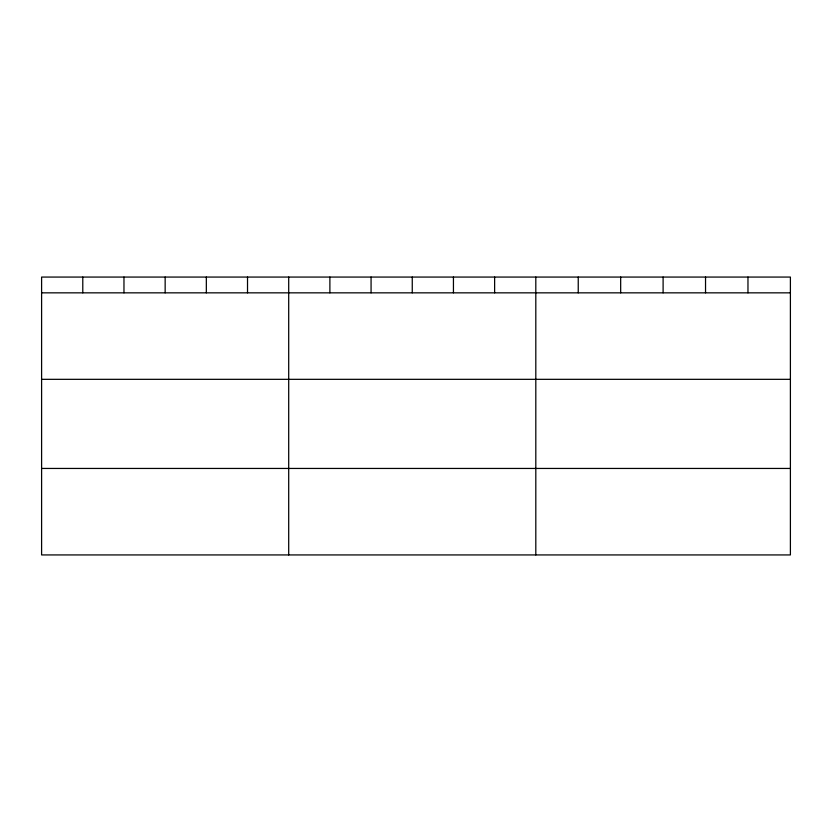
<?xml version="1.0" encoding="UTF-8"?>
<svg xmlns="http://www.w3.org/2000/svg" width="832" height="832" viewBox="0 0 832 832"><rect width="100%" height="100%" fill="white"/><g stroke="black" fill="none" stroke-linecap="round" stroke-linejoin="round"><path stroke-width="1.25" d="M790.4 379.33L790.4 277.066L41.6 277.066L41.6 554.934L790.4 554.934L790.4 379.33L41.6 379.33M41.6 292.843L790.4 292.843M41.6 468.447L790.4 468.447M747.968 277.066L747.968 292.843M705.536 277.066L705.536 292.843M663.104 277.066L663.104 292.843M620.672 277.066L620.672 292.843M578.24 277.066L578.24 292.843M535.808 277.066L535.808 554.934M494.624 277.066L494.624 292.843M453.44 277.066L453.44 292.843M412.256 277.066L412.256 292.843M371.072 277.066L371.072 292.843M329.888 277.066L329.888 292.843M288.704 277.066L288.704 554.934M247.52 277.066L247.52 292.843M206.336 277.066L206.336 292.843M165.152 277.066L165.152 292.843M123.968 277.066L123.968 292.843M82.784 277.066L82.784 292.843"/></g></svg>
